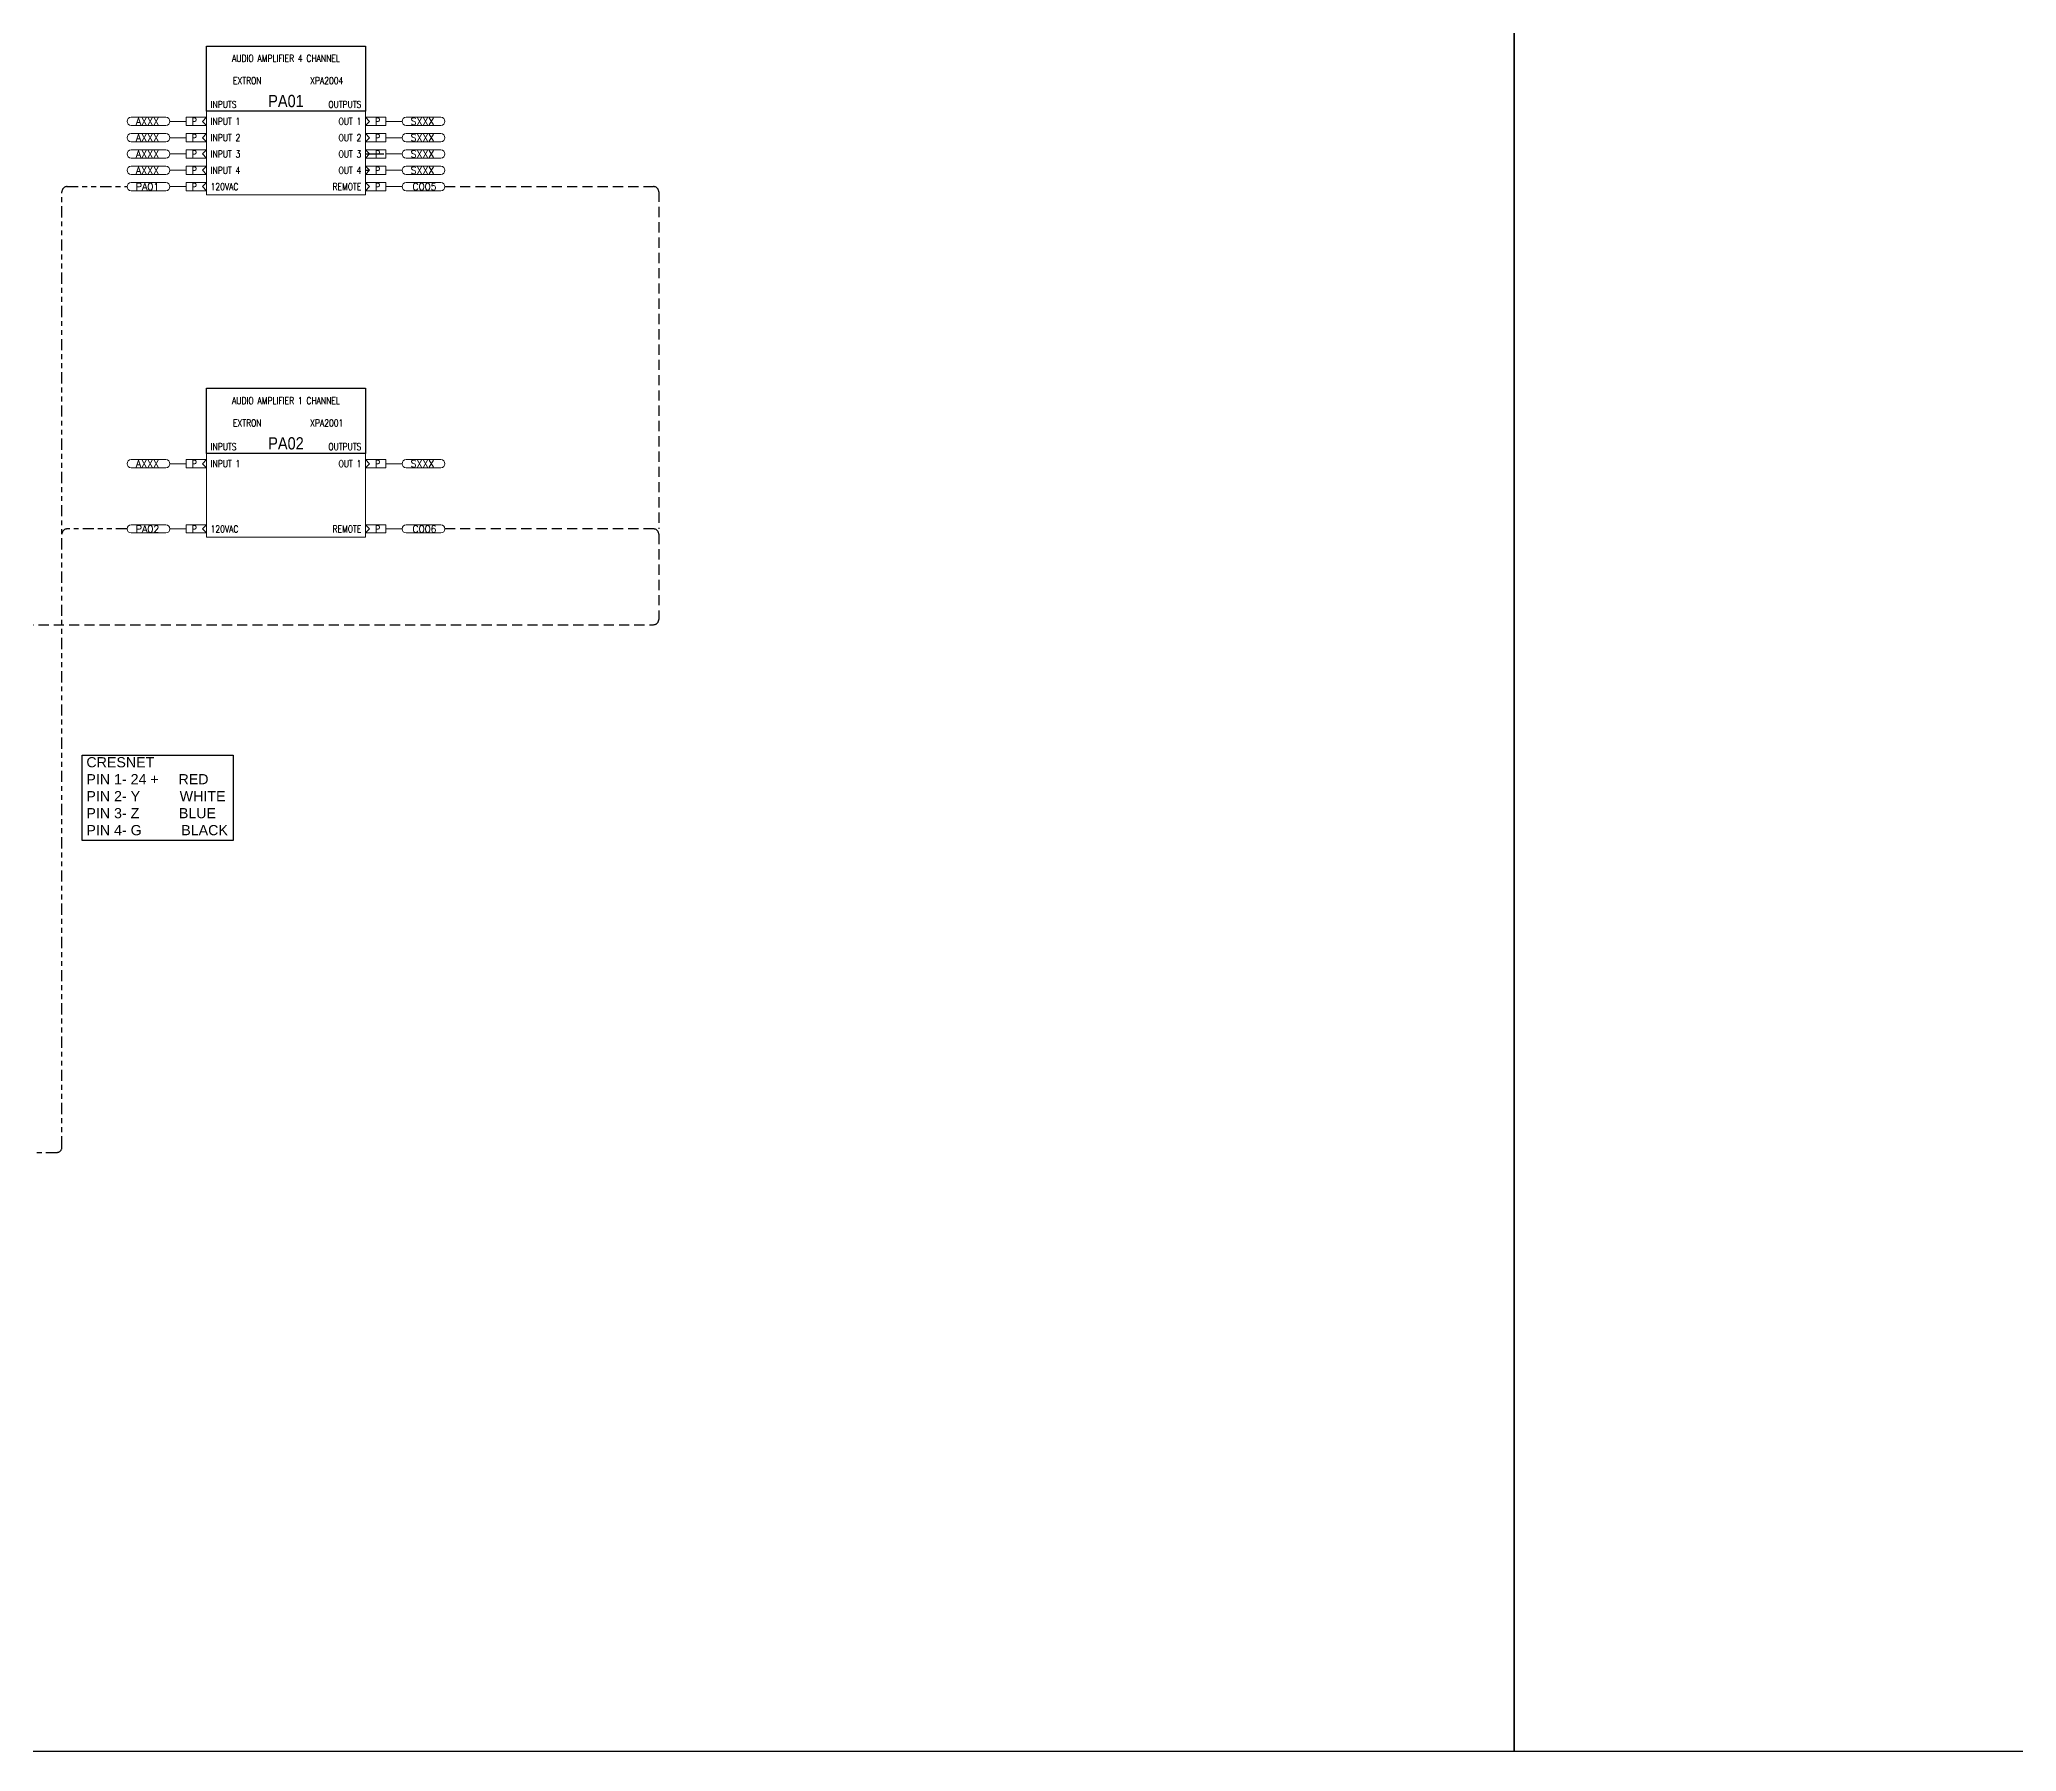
# Model space of a CAD drawing. Header units: inches. Extents: x -21 to 1517, y -4 to 60.
# Drawn here: x 216.7 to 265.23, y -3.75 to 38.26 of the extents above; entities that cross this region are included whole.
import ezdxf
from ezdxf.enums import TextEntityAlignment as Align

# ---------------------------------------------------------------- set-up
doc = ezdxf.new("R2010")
doc.units = ezdxf.units.IN
doc.header["$MEASUREMENT"] = 0
for name, pattern in [('ANA-AUD', [0.5, 0.25, 0.25]), ('CONTROL', [0.375, 0.25, -0.125]), ('DIG-AUD', [0.815, 0.275, -0.1, 0.12, -0.1, 0.12, -0.1])]:
    doc.linetypes.add(name, pattern=pattern)
doc.layers.get('0').update_dxf_attribs({"lineweight": 20})
for name, color, linetype in [('AUDIO', 1, 'Continuous'), ('AUDIO WIRENUMBER', 7, 'Continuous'), ('BORDER', 7, 'Continuous'), ('CONNECTORS', 7, 'Continuous'), ('CONTROL', 5, 'Continuous'), ('CONTROL WIRENUMBER', 7, 'Continuous'), ('DEVICES', 7, 'Continuous'), ('POWER', 40, 'Continuous'), ('POWER WIRENUMBER', 7, 'Continuous'), ('SIG_AUDIO_ANALOG', 1, 'ANA-AUD'), ('SIG_CONTROL', 5, 'CONTROL'), ('SIG_POWER', 40, 'DIG-AUD'), ('TEXT', 4, 'Continuous')]:
    doc.layers.add(name, color=color, linetype=linetype)
doc.styles.add('ARIAL', font='arial.ttf')
doc.styles.add('ROMANS', font='romans.shx', dxfattribs={"width": 0.8})
doc.styles.get("Standard").update_dxf_attribs({"font": 'romans.shx'})
doc.styles.add('VSI', font='arial.ttf', dxfattribs={"width": 0.85})

# ---------------------------------------------------------------- blocks, each defined once
blk = doc.blocks.new('DEVICE HEADER')
at = {"layer": 'DEVICES', "ltscale": 0.5}
blk.add_lwpolyline([(0, 1.6), (3.9, 1.6), (3.9, 0), (0, 0)], close=True, dxfattribs=at)
at = {"layer": 'DEVICES', "ltscale": 0.5, "style": 'VSI', "width": 0.85}
blk.add_attdef('IDXX', text='', height=0.3, dxfattribs=at).set_placement((1.95, 0.25), align=Align.MIDDLE_CENTER)
at = {"layer": 'TEXT', "lineweight": 5, "ltscale": 0.02, "insert": (0.1, 0.25), "char_height": 0.17, "width": 1.85, "attachment_point": 1, "style": 'ROMANS'}
blk.add_mtext('{\\Fromans|c0;\\W0.8;INPUTS}', dxfattribs=at)
at = {"layer": 'TEXT', "lineweight": 5, "ltscale": 0.02, "insert": (3.8, 0.25), "char_height": 0.17, "width": 1.85, "attachment_point": 3}
blk.add_mtext('{\\Fromans|c0;\\W0.8;OUTPUTS}', dxfattribs=at)
at = {"layer": 'TEXT', "ltscale": 0.5, "style": 'ROMANS', "width": 0.8}
for tag, p in [('DESCRIPTION', (1.95, 1.3)), ('MAKE', (1, 0.75)), ('MODEL', (2.95, 0.75))]:
    blk.add_attdef(tag, text='', height=0.17, dxfattribs=at).set_placement(p, align=Align.MIDDLE_CENTER)
blk = doc.blocks.new('F_CONN_FEMALE IN LEFT')
at = {"lineweight": 5, "ltscale": 0.02}
for p, q in [((-0.5, 0.1), (0, 0.1)), ((-0.5, 0.1), (-0.5, -0.1)), ((0, -0.1), (-0.5, -0.1))]:
    blk.add_line(p, q, dxfattribs=at)
at = {"lineweight": 20, "ltscale": 0.02}
for p, q in [((-0.1, 0), (0, 0.1)), ((0, -0.1), (-0.1, 0))]:
    blk.add_line(p, q, dxfattribs=at)
at = {"layer": 'DEVICES', "ltscale": 0.5, "width": 0.8, "flags": 4}
blk.add_attdef('XX', text='', height=0.17, dxfattribs=at).set_placement((-0.3, 0), align=Align.MIDDLE_CENTER)
blk = doc.blocks.new('F_CONN_FEMALE OUT RIGHT')
at = {"lineweight": 20, "ltscale": 0.02}
for p, q in [((0.1, 0), (0, 0.1)), ((0, -0.1), (0.1, 0))]:
    blk.add_line(p, q, dxfattribs=at)
at = {"lineweight": 5, "ltscale": 0.02}
for p, q in [((0.5, 0.1), (0, 0.1)), ((0.5, 0.1), (0.5, -0.1)), ((0, -0.1), (0.5, -0.1))]:
    blk.add_line(p, q, dxfattribs=at)
at = {"layer": 'DEVICES', "ltscale": 0.5, "width": 0.8, "flags": 4}
blk.add_attdef('XX', text='', height=0.17, dxfattribs=at).set_placement((0.3, 0), align=Align.MIDDLE_CENTER)
blk = doc.blocks.new('F_AUDIO_TAG_L')
at = {"layer": 'AUDIO', "lineweight": 5, "ltscale": 0.02}
blk.add_line((-0.4, 0), (0, 0), dxfattribs=at)
blk.add_lwpolyline([(-1.35, 0.1, 1), (-1.35, -0.1, -1), (-1.35, -0.1), (-0.5, -0.1, 1), (-0.5, 0.1), (-1.35, 0.1)], format="xyb", close=True, dxfattribs=at)
at = {"layer": 'AUDIO WIRENUMBER', "ltscale": 0.5}
blk.add_attdef('AXXX', text='', height=0.17, dxfattribs=at).set_placement((-0.95, 0), align=Align.MIDDLE_CENTER)
blk = doc.blocks.new('F_AUDIO_TAG_R')
at = {"layer": 'AUDIO', "lineweight": 5, "ltscale": 0.02}
blk.add_line((0, 0), (0.4, 0), dxfattribs=at)
blk.add_lwpolyline([(0.5, 0.1, 1), (0.5, -0.1, -1), (0.5, -0.1), (1.35, -0.1, 1), (1.35, 0.1), (0.5, 0.1)], format="xyb", close=True, dxfattribs=at)
at = {"layer": 'AUDIO WIRENUMBER', "ltscale": 0.5}
blk.add_attdef('AXXX', text='', height=0.17, dxfattribs=at).set_placement((0.9, 0), align=Align.MIDDLE_CENTER)
blk = doc.blocks.new('F_CONTROL_TAG_R')
at = {"layer": 'CONTROL', "lineweight": 5, "ltscale": 0.02}
blk.add_line((0, 0), (0.4, 0), dxfattribs=at)
blk.add_lwpolyline([(0.5, 0.1, 1), (0.5, -0.1, -1), (0.5, -0.1), (1.35, -0.1, 1), (1.35, 0.1), (0.5, 0.1)], format="xyb", close=True, dxfattribs=at)
at = {"layer": 'CONTROL WIRENUMBER', "ltscale": 0.5}
blk.add_attdef('CXXX', text='', height=0.17, dxfattribs=at).set_placement((0.95, 0), align=Align.MIDDLE_CENTER)
blk = doc.blocks.new('F_POWER_TAG_L')
at = {"layer": 'POWER', "lineweight": 5, "ltscale": 0.02}
blk.add_line((-0.4, 0), (0, 0), dxfattribs=at)
blk.add_lwpolyline([(-1.35, 0.1, 1), (-1.35, -0.1, -1), (-1.35, -0.1), (-0.5, -0.1, 1), (-0.5, 0.1), (-1.35, 0.1)], format="xyb", close=True, dxfattribs=at)
at = {"layer": 'POWER WIRENUMBER', "ltscale": 0.5}
blk.add_attdef('PXXX', text='', height=0.17, dxfattribs=at).set_placement((-0.95, 0), align=Align.MIDDLE_CENTER)

msp = doc.modelspace()

# ---------------------------------------------------------------- linework, layer by layer
at = {"layer": 'BORDER'}
msp.add_lwpolyline([(217.75, 20.7), (221.45, 20.7), (221.45, 18.6), (217.75, 18.6)], close=True, dxfattribs=at)
at = {"layer": 'Defpoints', "ltscale": 0.5}
for points in [[(168.6, 59.5), (252.9, 59.5), (252.9, -3.75), (168.6, -3.75)], [(252.9, 59.5), (337.2, 59.5), (337.2, -3.75), (252.9, -3.75)]]:
    msp.add_lwpolyline(points, close=True, dxfattribs=at)
at = {"layer": 'DEVICES', "lineweight": 5, "ltscale": 0.02}
for points in [[(220.8, 36.5), (224.7, 36.5), (224.7, 34.45), (220.8, 34.45)], [(220.8, 28.1), (224.7, 28.1), (224.7, 26.05), (220.8, 26.05)]]:
    msp.add_lwpolyline(points, close=True, dxfattribs=at)
at = {"layer": 'SIG_AUDIO_ANALOG'}
for p, q in [((224.7, 35.45), (225.15, 35.45)), ((224.7, 35.05), (224.789, 35.05))]:
    msp.add_line(p, q, dxfattribs=at)
at = {"layer": 'SIG_CONTROL'}
for p, q in [((226.65, 34.65), (231.775, 34.65)), ((231.9, 34.525), (231.9, 26.25)), ((231.775, 26.25), (226.65, 26.25)), ((231.9, 26.125), (231.9, 24.025)), ((216.3, 23.9), (231.775, 23.9))]:
    msp.add_line(p, q, dxfattribs=at)
for centre, start, end in [((231.775, 34.525), 0, 90), ((231.775, 26.125), 0, 90), ((231.775, 24.025), 270, 0)]:
    msp.add_arc(centre, 0.125, start, end, dxfattribs=at)
at = {"layer": 'SIG_POWER'}
for p, q in [((217.25, 11.075), (217.25, 34.525)), ((217.375, 34.65), (218.85, 34.65)), ((218.85, 26.25), (217.375, 26.25)), ((207.075, 10.95), (217.125, 10.95))]:
    msp.add_line(p, q, dxfattribs=at)
for centre, start, end in [((217.375, 34.525), 90, 180), ((217.375, 26.125), 90, 180), ((217.125, 11.075), 270, 0)]:
    msp.add_arc(centre, 0.125, start, end, dxfattribs=at)

# ---------------------------------------------------------------- block references
at = {"layer": 'CONNECTORS'}
ref = msp.add_blockref('F_CONN_FEMALE IN LEFT', (220.8, 36.25), dxfattribs=at)
ref.add_attrib('XX', 'P', dxfattribs={"layer": 'DEVICES', "ltscale": 0.5, "height": 0.17, "width": 0.8}).set_placement((220.5, 36.25), align=Align.MIDDLE_CENTER)
ref = msp.add_blockref('F_CONN_FEMALE IN LEFT', (220.8, 35.85), dxfattribs=at)
ref.add_attrib('XX', 'P', dxfattribs={"layer": 'DEVICES', "ltscale": 0.5, "height": 0.17, "width": 0.8}).set_placement((220.5, 35.85), align=Align.MIDDLE_CENTER)
ref = msp.add_blockref('F_CONN_FEMALE OUT RIGHT', (224.7, 36.25), dxfattribs=at)
ref.add_attrib('XX', 'P', dxfattribs={"layer": 'DEVICES', "ltscale": 0.5, "height": 0.17, "width": 0.8}).set_placement((225, 36.25), align=Align.MIDDLE_CENTER)
ref = msp.add_blockref('F_CONN_FEMALE OUT RIGHT', (224.7, 35.85), dxfattribs=at)
ref.add_attrib('XX', 'P', dxfattribs={"layer": 'DEVICES', "ltscale": 0.5, "height": 0.17, "width": 0.8}).set_placement((225, 35.85), align=Align.MIDDLE_CENTER)
ref = msp.add_blockref('F_CONN_FEMALE IN LEFT', (220.8, 35.45), dxfattribs=at)
ref.add_attrib('XX', 'P', dxfattribs={"layer": 'DEVICES', "ltscale": 0.5, "height": 0.17, "width": 0.8}).set_placement((220.5, 35.45), align=Align.MIDDLE_CENTER)
ref = msp.add_blockref('F_CONN_FEMALE OUT RIGHT', (224.7, 35.45), dxfattribs=at)
ref.add_attrib('XX', 'P', dxfattribs={"layer": 'DEVICES', "ltscale": 0.5, "height": 0.17, "width": 0.8}).set_placement((225, 35.45), align=Align.MIDDLE_CENTER)
ref = msp.add_blockref('F_CONN_FEMALE IN LEFT', (220.8, 35.05), dxfattribs=at)
ref.add_attrib('XX', 'P', dxfattribs={"layer": 'DEVICES', "ltscale": 0.5, "height": 0.17, "width": 0.8}).set_placement((220.5, 35.05), align=Align.MIDDLE_CENTER)
ref = msp.add_blockref('F_CONN_FEMALE OUT RIGHT', (224.7, 35.05), dxfattribs=at)
ref.add_attrib('XX', 'P', dxfattribs={"layer": 'DEVICES', "ltscale": 0.5, "height": 0.17, "width": 0.8}).set_placement((225, 35.05), align=Align.MIDDLE_CENTER)
ref = msp.add_blockref('F_CONN_FEMALE IN LEFT', (220.8, 34.65), dxfattribs=at)
ref.add_attrib('XX', 'P', dxfattribs={"layer": 'DEVICES', "ltscale": 0.5, "height": 0.17, "width": 0.8}).set_placement((220.5, 34.65), align=Align.MIDDLE_CENTER)
ref = msp.add_blockref('F_CONN_FEMALE OUT RIGHT', (224.7, 34.65), dxfattribs=at)
ref.add_attrib('XX', 'P', dxfattribs={"layer": 'DEVICES', "ltscale": 0.5, "height": 0.17, "width": 0.8}).set_placement((225, 34.65), align=Align.MIDDLE_CENTER)
ref = msp.add_blockref('F_CONN_FEMALE IN LEFT', (220.8, 27.85), dxfattribs=at)
ref.add_attrib('XX', 'P', dxfattribs={"layer": 'DEVICES', "ltscale": 0.5, "height": 0.17, "width": 0.8}).set_placement((220.5, 27.85), align=Align.MIDDLE_CENTER)
ref = msp.add_blockref('F_CONN_FEMALE OUT RIGHT', (224.7, 27.85), dxfattribs=at)
ref.add_attrib('XX', 'P', dxfattribs={"layer": 'DEVICES', "ltscale": 0.5, "height": 0.17, "width": 0.8}).set_placement((225, 27.85), align=Align.MIDDLE_CENTER)
ref = msp.add_blockref('F_CONN_FEMALE IN LEFT', (220.8, 26.25), dxfattribs=at)
ref.add_attrib('XX', 'P', dxfattribs={"layer": 'DEVICES', "ltscale": 0.5, "height": 0.17, "width": 0.8}).set_placement((220.5, 26.25), align=Align.MIDDLE_CENTER)
ref = msp.add_blockref('F_CONN_FEMALE OUT RIGHT', (224.7, 26.25), dxfattribs=at)
ref.add_attrib('XX', 'P', dxfattribs={"layer": 'DEVICES', "ltscale": 0.5, "height": 0.17, "width": 0.8}).set_placement((225, 26.25), align=Align.MIDDLE_CENTER)
at = {"layer": 'SIG_AUDIO_ANALOG'}
for name, p, values in [('DEVICE HEADER', (220.8, 36.5), {'DESCRIPTION': 'AUDIO AMPLIFIER 4 CHANNEL', 'MAKE': 'EXTRON', 'MODEL': 'XPA2004', 'IDXX': 'PA01'}), ('F_AUDIO_TAG_L', (220.3, 36.25), {'AXXX': 'AXXX'}), ('F_AUDIO_TAG_L', (220.3, 35.85), {'AXXX': 'AXXX'}), ('F_AUDIO_TAG_R', (225.2, 36.25), {'AXXX': 'SXXX'}), ('F_AUDIO_TAG_R', (225.2, 35.85), {'AXXX': 'SXXX'}), ('F_AUDIO_TAG_L', (220.3, 35.45), {'AXXX': 'AXXX'}), ('F_AUDIO_TAG_R', (225.2, 35.45), {'AXXX': 'SXXX'}), ('F_AUDIO_TAG_L', (220.3, 35.05), {'AXXX': 'AXXX'}), ('F_AUDIO_TAG_R', (225.2, 35.05), {'AXXX': 'SXXX'}), ('F_POWER_TAG_L', (220.3, 34.65), {'PXXX': 'PA01'}), ('F_CONTROL_TAG_R', (225.2, 34.65), {'CXXX': 'C005'}), ('DEVICE HEADER', (220.8, 28.1), {'DESCRIPTION': 'AUDIO AMPLIFIER 1 CHANNEL', 'MAKE': 'EXTRON', 'MODEL': 'XPA2001', 'IDXX': 'PA02'}), ('F_AUDIO_TAG_L', (220.3, 27.85), {'AXXX': 'AXXX'}), ('F_AUDIO_TAG_R', (225.2, 27.85), {'AXXX': 'SXXX'}), ('F_POWER_TAG_L', (220.3, 26.25), {'PXXX': 'PA02'}), ('F_CONTROL_TAG_R', (225.2, 26.25), {'CXXX': 'C006'})]:
    msp.add_blockref(name, p, dxfattribs=at).add_auto_attribs(values)

# ---------------------------------------------------------------- texts
at = {"layer": 'TEXT', "lineweight": 5, "ltscale": 0.02, "char_height": 0.17, "width": 1.85}
for s, insert, attachment_point in [('{\\W0.8;INPUT 1}', (220.9, 36.25), 4), ('{\\W0.8;INPUT 2}', (220.9, 35.85), 4), ('{\\W0.8;OUT 1}', (224.6, 36.25), 6), ('{\\W0.8;OUT 2}', (224.6, 35.85), 6), ('{\\W0.8;INPUT 3}', (220.9, 35.45), 4), ('{\\W0.8;OUT 3}', (224.6, 35.45), 6), ('{\\W0.8;INPUT 4}', (220.9, 35.05), 4), ('{\\W0.8;OUT 4}', (224.6, 35.05), 6), ('{\\Fromans|c0;\\W0.8;120VAC}', (220.9, 34.65), 4), ('{\\W0.8;REMOTE}', (224.6, 34.65), 6), ('{\\W0.8;INPUT 1}', (220.9, 27.85), 4), ('{\\W0.8;OUT 1}', (224.6, 27.85), 6), ('{\\Fromans|c0;\\W0.8;120VAC}', (220.9, 26.25), 4), ('{\\W0.8;REMOTE}', (224.6, 26.25), 6)]:
    msp.add_mtext(s, dxfattribs=dict(at, insert=insert, attachment_point=attachment_point))
at = {"layer": 'TEXT', "insert": (217.85, 20.65), "char_height": 0.25, "width": 3.45288, "attachment_point": 1, "style": 'ARIAL'}
msp.add_mtext('CRESNET\\PPIN 1- 24 +     RED\\PPIN 2- Y          WHITE\\PPIN 3- Z          BLUE\\PPIN 4- G          BLACK', dxfattribs=at)

doc.saveas('drawing.dxf')
